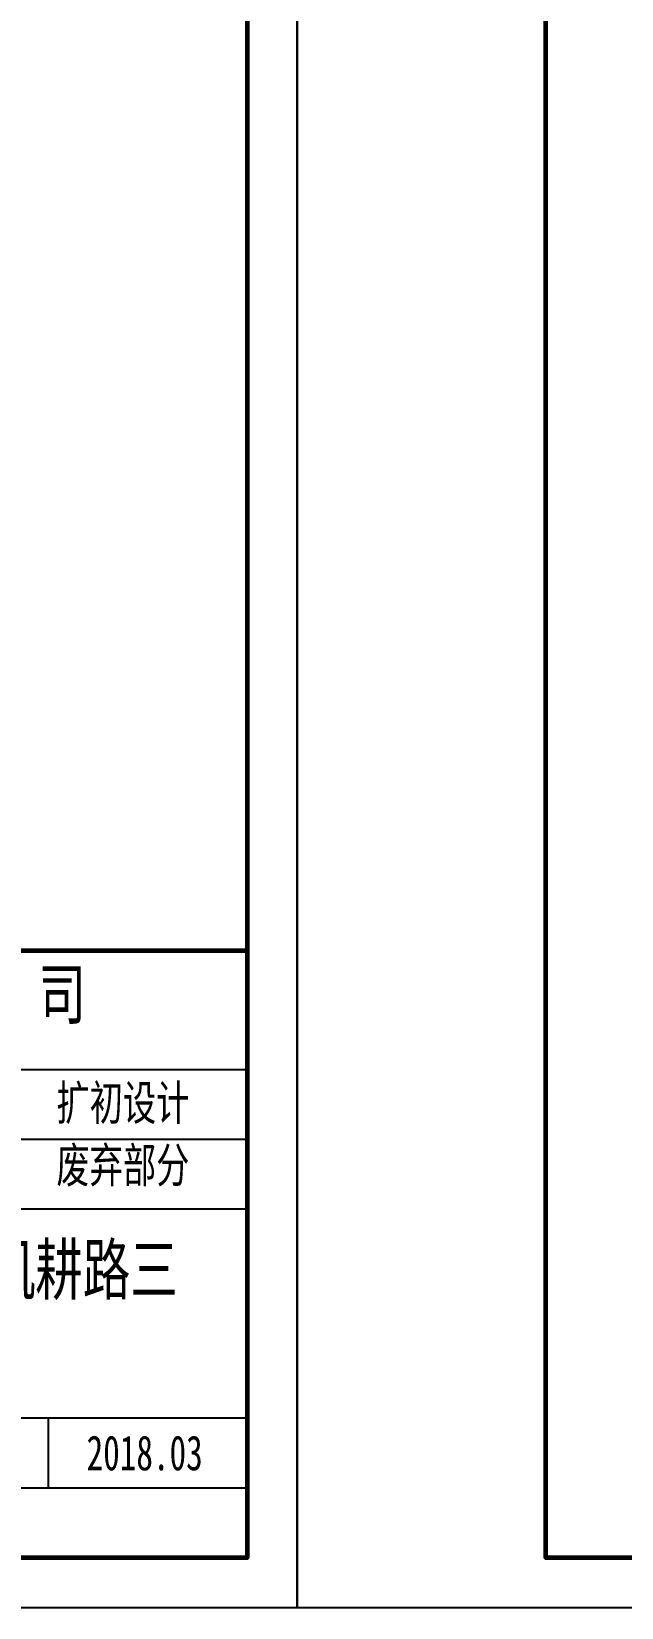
# Model space of a CAD drawing. Extents: x 695776 to 1250176, y 4443437 to 9025597.
# Drawn here: x 843774 to 850887, y 4538450 to 4557445 of the extents above; entities that cross this region are included whole.
import ezdxf

# ---------------------------------------------------------------- set-up
doc = ezdxf.new("R2010")
doc.units = 0
doc.header["$LTSCALE"] = 0.5
doc.layers.add('图框', color=7, linetype='CONTINUOUS')
doc.styles.add('仿宋', font='仿宋_GB2312.ttf', dxfattribs={"width": 0.7})

msp = doc.modelspace()

# ---------------------------------------------------------------- linework, layer by layer
at = {"layer": '图框', "color": 7, "lineweight": 60}
msp.add_line((831976.0297, 4546369.6142), (846376.0297, 4546369.6142), dxfattribs=at)
at = {"layer": '图框', "color": 7}
for p, q in [((846376.0297, 4544929.6142), (831976.0297, 4544929.6142)), ((846376.0297, 4544089.6142), (843376.0297, 4544089.6142)), ((846376.0323, 4544089.6147), (843376.0323, 4544089.6147)), ((846376.0297, 4543249.6142), (831976.0297, 4543249.6142)), ((846376.0297, 4540729.6142), (831976.0297, 4540729.6142)), ((846376.0323, 4540729.6147), (831976.0323, 4540729.6147)), ((843976.0297, 4540729.6142), (843976.0297, 4539889.6142)), ((843976.0323, 4540729.6147), (843976.0323, 4539889.6147)), ((846376.0297, 4539889.6142), (831976.0297, 4539889.6142))]:
    msp.add_line(p, q, dxfattribs=at)
at = {"layer": '图框', "linetype": 'Continuous', "lineweight": -2, "flags": 128}
for points in [[(796576.0297, 4574089.6142), (796576.0297, 4538449.6142), (846976.0297, 4538449.6142), (846976.0297, 4574089.6142), (796576.0297, 4574089.6142)], [(846976.0337, 4574089.6091), (846976.0337, 4538449.6091), (897376.0337, 4538449.6091), (897376.0337, 4574089.6091), (846976.0337, 4574089.6091)]]:
    msp.add_lwpolyline(points, dxfattribs=at)
at = {"layer": '图框', "linetype": 'Continuous', "lineweight": 60, "flags": 128}
for points in [[(799576.0297, 4573489.6142), (846376.0297, 4573489.6142), (846376.0297, 4539049.6142), (799576.0297, 4539049.6142), (799576.0297, 4573489.6142)], [(849976.0337, 4573489.6091), (896776.0337, 4573489.6091), (896776.0337, 4539049.6091), (849976.0337, 4539049.6091), (849976.0337, 4573489.6091)]]:
    msp.add_lwpolyline(points, dxfattribs=at)

# ---------------------------------------------------------------- texts
at = {"layer": '图框', "linetype": 'Continuous', "style": '仿宋'}
for s, insert, char_height, width, attachment_point in [('\u3000内 蒙 古 恒 源 水 利 工 程 有 限 公 司', (832981.4167, 4546143.3046), 600, 12975.456, 1), ('扩初设计', (844876.0297, 4544509.6142), 420, 3000, 5), ('废弃部分', (844876.0297, 4543756.8942), 420, 3000, 5), ('新安镇项目区废弃机耕路三横断图', (842100.8016, 4541989.6142), 600, 6975.259258, 5), ('2018.03', (844438.2272, 4540523.3333), 420, 1384.032427, 1)]:
    msp.add_mtext(s, dxfattribs=dict(at, insert=insert, char_height=char_height, width=width, attachment_point=attachment_point))

doc.saveas('drawing.dxf')
